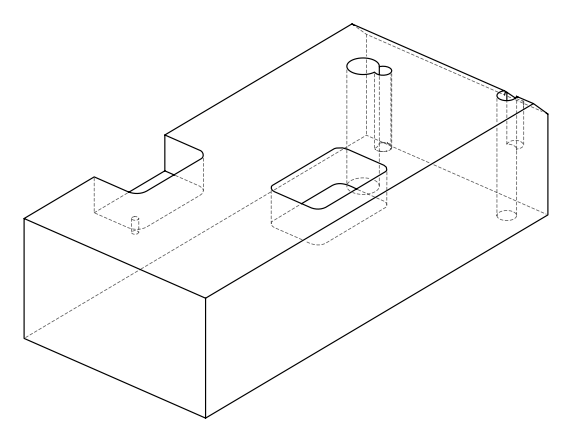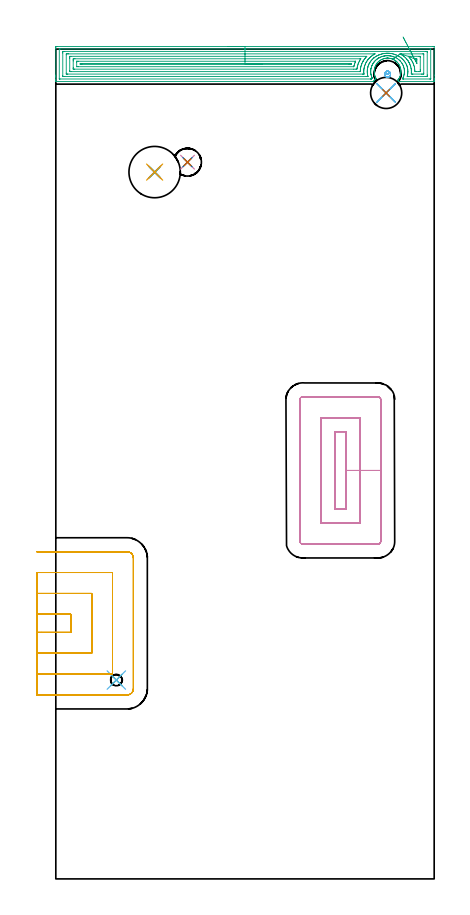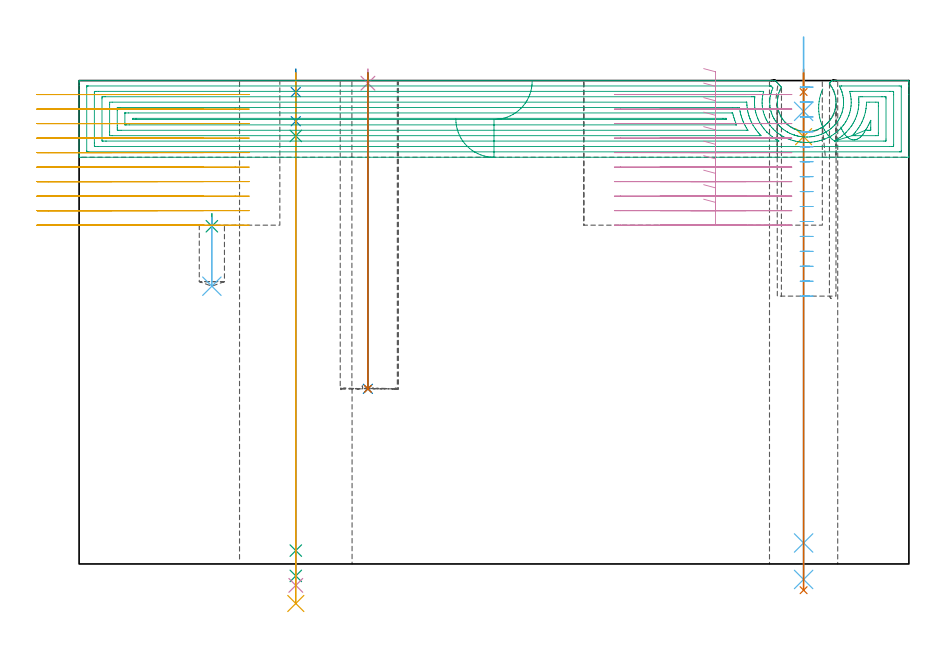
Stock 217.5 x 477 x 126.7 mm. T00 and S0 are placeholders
(PLAN: 19 operations, 14 tool changes, 46.8 min)
(1 SPOT_DRILL | STEP1HOLE | NXT0321_9005460120000 | 0.05 min | 182 mm3)
(2 SPOT_DRILL_1 | STEP1HOLE_1 | NXT0321_9005460120000 | 0.05 min | 182 mm3)
(3 SPOT_DRILL_2 | STEP1POCKET | NXT0321_9005460120000 | 0.04 min | 4143 mm3)
(4 SPOT_DRILL_3 | STEP1POCKET_2 | NXT0321_9005460120000 | 0.03 min | 3 mm3)
(5 DRILL_BLIND_HOLE_INTO_CENTER | STEP1HOLE | UGT0301_212 | 0.07 min | 815 mm3)
(6 GUN_DRILL_THROUGH_HOLE | STEP1HOLE | UGT0307_008 | 0.68 min | 11009 mm3)
(7 DRILL_TO_ENLARGE_THROUGH_HOLE | STEP1HOLE | UGT0301_249 | 0.54 min | 19812 mm3)
(8 DRILL_BLIND_HOLE_INTO_CENTER_1 | STEP1HOLE_1 | NXT0301_042 | 0.05 min | 296 mm3)
(9 GUN_DRILL_THROUGH_HOLE_1 | STEP1HOLE_1 | UGT0307_003 | 0.59 min | 4447 mm3)
(10 SPADE_DRILL_TO_ENLARGE_THROUGH_HOLE | STEP1HOLE_1 | UGT0306_009 | 0.54 min | 29061 mm3)
(11 DRILL_TO_ENLARGE_THROUGH_HOLE_1 | STEP1HOLE_1 | UGT0301_394 | 0.56 min | 52530 mm3)
(12 DRILL_BLIND_HOLE_INTO_CENTER_2 | STEP1POCKET | NXT0301_037 | 0.08 min | 535 mm3)
(13 DRILL_BLIND_HOLE_INTO_CENTER_3 | STEP1POCKET_2 | UGT0301_212 | 0.33 min | 5902 mm3)
(14 DRILL_TO_ENLARGE_BLIND_HOLE | STEP1POCKET_2 | UGT0301_375 | 0.33 min | 7025 mm3)
(15 AREA_MILL | FG_CHAMFER_SURFACE | UGT0205_001 | 13.75 min | 43878 mm3)
(16 MILL_RECTANGULAR_POCKET | POCKET_RECTANGULAR_STRAIGHT | NXT0201_012 | Follow Part, ap 4, ae 75% | 12.06 min | 235355 mm3)
(17 MILL_SLOT | SLOT_PARTIAL_RECTANGULAR | NXT0201_012 | Follow Part, ap 4, ae 75% | 15.76 min | 189811 mm3)
(18 MILL_BLIND_HOLE_FROM_SOLID_MATERIAL | STEP1POCKET_1 | NXT0201_011 | Spiral | 0.99 min | 6634 mm3)
(19 BORE_BLIND_HOLE | STEP1POCKET_2 | UGT0332_065 | 0.33 min | 1544 mm3)
(TOOL NXT0321_9005460120000 | NC Spot Drill, 142deg, 12mm, Carbide, Uncoated | D12 PA142 FL30 Z2)
(TOOL UGT0301_212 | Twist Drill 9.8 mm | D9.8 PA118 FL83 Z2)
(TOOL UGT0307_008 | Gun Drill 11 mm | D11 PA130 FL24 Z1)
(TOOL UGT0301_249 | Twist Drill 17.9 mm | D17.9 PA118 FL130 Z2)
(TOOL NXT0301_042 | Carbide Drill 7.1mm [860.1-0710-057A1-MM 2214] | D7.1 PA140 FL85 Z2)
(TOOL UGT0307_003 | Gun Drill 7 mm | D7 PA130 FL24 Z1)
(TOOL UGT0306_009 | Spade Drill 18.5mm | D18.5 PA132 FL10 Z2)
(TOOL UGT0301_394 | Twist Drill 29.5 mm | D29.5 PA118 FL165 Z2)
(TOOL NXT0301_037 | Carbide Drill 6.6mm [860.1-0660-033A1-MM 2214] | D6.6 PA140 FL53 Z2)
(TOOL UGT0301_375 | Twist Drill Flat Bottom 15 mm | D15 PA180 FL120 Z2)
(TOOL UGT0205_001 | Chamfer Mill 20 x 3 x 45 deg. | D20 FL50 Z2)
(TOOL NXT0201_012 | ENDMILL 16mm [2P460-1600-NA 1630] | D16 FL38 Z6)
(TOOL NXT0201_011 | ENDMILL 12mm [2P460-1200-NA 1630] | D12 FL38 Z6)
(TOOL UGT0332_065 | 16 mm Boring Bar Slip Fit | D16)
(OP 1 SPOT_DRILL)
G17 G21 G94 G90
T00 M6
G54
G17 G0 G90 X189.9 Y451.8 S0 M3
G43 Z136.7 H0
G94 G81 G98 Z123.7 F250. R129.7
G80
M5
M2
(OP 2 SPOT_DRILL_1)
G17 G21 G94 G90
T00 M6
G54
G17 G0 G90 X56.8 Y406.3 S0 M3
G43 Z136.7 H0
G94 G81 G98 Z123.7 F250. R129.7
G80
M5
M2
(OP 3 SPOT_DRILL_2)
G17 G21 G94 G90
T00 M6
G54
G17 G0 G90 X34.8 Y114.3 S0 M3
G43 Z136.7 H0
G94 G81 G98 Z88.516 F250. R91.8
G80
M5
M2
(OP 4 SPOT_DRILL_3)
G17 G21 G94 G90
T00 M6
G54
G17 G0 G90 X75.7 Y412. S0 M3
G43 Z136.7 H0
G94 G81 G98 Z126.007 F250. R129.7
G80
M5
M2
(OP 5 DRILL_BLIND_HOLE_INTO_CENTER)
G17 G21 G94 G90
T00 M6
G54
G17 G0 G90 X189.9 Y451.8 S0 M3
G43 Z136.7 H0
G94 G81 G98 Z112. F250. R128.7
G80
M5
M2
(OP 6 GUN_DRILL_THROUGH_HOLE)
G17 G21 G94 G90
T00 M6
G54
G17 G0 G90 X189.9 Y451.8 M8
G43 Z138.111 H0
S716 M3
G94 G1 Z118.635 F125. M26
G4 X.084
Z5.5 F250.
G4 X.084
Z-4.065 F125.
G4 X.084
M5
M9
G0 Z138.111
M2
(OP 7 DRILL_TO_ENLARGE_THROUGH_HOLE)
G17 G21 G94 G90
T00 M6
G54
G17 G0 G90 X189.9 Y451.8 S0 M3
G43 Z136.7 H0
G94 G73 G98 Z-6.878 F250. Q16.697 R128.7
G80
M5
M2
(OP 8 DRILL_BLIND_HOLE_INTO_CENTER_1)
G17 G21 G94 G90
T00 M6
G54
G17 G0 G90 X56.8 Y406.3 S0 M3
G43 Z136.7 H1
G94 G81 G98 Z116.05 F250. R128.7
G80
M5
M2
(OP 9 GUN_DRILL_THROUGH_HOLE_1)
G17 G21 G94 G90
T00 M6
G54
G17 G0 G90 X56.8 Y406.3 M8
G43 Z136.7 H0
Z124.404
S716 M3
G94 G1 Z112.192 F125. M26
G4 X.084
Z3.5 F250.
G4 X.084
Z-3.132 F125.
G4 X.084
M5
M9
G0 Z124.404
Z136.7
M2
(OP 10 SPADE_DRILL_TO_ENLARGE_THROUGH_HOLE)
G17 G21 G94 G90
T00 M6
G54
G17 G0 G90 X56.8 Y406.3 S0 M3
G43 Z136.7 H0
G94 G73 G98 Z-5.618 F250. Q16.54 R128.7
G80
M5
M2
(OP 11 DRILL_TO_ENLARGE_THROUGH_HOLE_1)
G17 G21 G94 G90
T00 M6
G54
G17 G0 G90 X56.8 Y406.3 S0 M3
G43 Z136.7 H0
G94 G73 G98 Z-10.363 F250. Q27.413 R128.7
G80
M5
M2
(OP 12 DRILL_BLIND_HOLE_INTO_CENTER_2)
G17 G21 G94 G90
T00 M6
G54
G17 G0 G90 X34.8 Y114.3 S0 M3
G43 Z136.7 H1
G94 G81 G98 Z72.8 F250. R90.8
G80
M5
M2
(OP 13 DRILL_BLIND_HOLE_INTO_CENTER_3)
G17 G21 G94 G90
T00 M6
G54
G17 G0 G90 X75.7 Y412. S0 M3
G43 Z136.7 H0
G94 G81 G98 Z45.9 F250. R128.7
G80
M5
M2
(OP 14 DRILL_TO_ENLARGE_BLIND_HOLE)
G17 G21 G94 G90
T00 M6
G54
G17 G0 G90 X75.7 Y412. S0 M3
G43 Z136.7 H0
G94 G73 G98 Z45.9 F250. Q13.467 R128.7
G80
M5
M2
(OP 15 AREA_MILL)
G17 G21 G94 G90
T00 M6
G54
G17 G0 G90 X98.75 Y478.5 S1061 M3
G43 Z136.7 H0
Z116.6
G94 G1 X98.788 Z115.728 F250.
X98.902 Z114.863
X99.091 Z114.012
X99.353 Z113.18
X99.687 Z112.374
X100.09 Z111.6
X100.559 Z110.864
X101.09 Z110.172
X101.679 Z109.529
X102.322 Z108.94
X103.014 Z108.408
X103.75 Z107.94
X104.524 Z107.537
X105.33 Z107.203
X106.162 Z106.941
X107.014 Z106.752
X107.878 Z106.638
X108.75 Z106.6
X216.878
X217.373 Y478.495 Z106.603
X217.49 Y478.492 Z106.606
X217.5 Y478.37 Z106.727
Y462.04 Z123.055
Y460.018 Z125.078
Y459.674 Z125.42
Y458.987 Z126.113
Y458.711 Z126.389
X217.497 Y458.553 Z126.539
X217.49 Y458.402 Z126.688
X217.325 Y458.4 Z126.7
X198.112
X197.254 Y458.407 Z126.693
X197.219 Y458.451 Z126.649
X197.145 Y458.549 Z126.55
X197.105 Y458.601 Z126.499
X196.953 Y458.797 Z126.301
X196.861 Y458.917 Z126.183
X196.812 Y458.976 Z126.124
X196.766 Y459.034 Z126.066
X196.646 Y459.194 Z125.904
X196.688 Y459.263 Z125.836
X196.772 Y459.372 Z125.728
X197.145 Y459.893 Z125.207
X197.367 Y460.265 Z124.835
X197.601 Y460.707 Z124.393
X197.804 Y461.156 Z123.944
X198.038 Y461.776 Z123.324
X198.115 Y462.047 Z123.053
X198.221 Y462.492 Z122.608
X198.303 Y462.939 Z122.161
X198.358 Y463.384 Z121.716
X198.388 Y463.83 Z121.27
X198.391 Y464.276 Z120.824
X198.367 Y464.722 Z120.378
X198.317 Y465.168 Z119.932
X198.241 Y465.613 Z119.487
X198.148 Y466.021 Z119.079
X198.038 Y466.425 Z118.675
X198.013 Y466.504 Z118.596
X197.843 Y466.953 Z118.147
X197.649 Y467.396 Z117.704
X197.416 Y467.846 Z117.254
X197.145 Y468.312 Z116.788
X197.065 Y468.421 Z116.677
X197.043 Y468.45 Z116.647
X196.823 Y468.751 Z116.348
X196.479 Y469.179 Z115.921
X196.252 Y469.429 Z115.671
X196.054 Y469.62 Z115.479
X195.913 Y469.756 Z115.343
X195.663 Y469.978 Z115.122
X195.559 Y470.07 Z115.03
X195.384 Y470.205 Z114.893
X195.359 Y470.225 Z114.874
X194.919 Y470.529 Z114.569
X194.467 Y470.811 Z114.288
X194.329 Y470.887 Z114.211
X194.189 Y470.96 Z114.137
X193.768 Y471.148 Z113.952
X193.644 Y471.201 Z113.895
X193.574 Y471.233 Z113.864
X193.538 Y471.246 Z113.851
X193.129 Y471.398 Z113.702
X192.681 Y471.532 Z113.567
X192.235 Y471.635 Z113.463
X191.788 Y471.713 Z113.384
X191.342 Y471.766 Z113.334
X191.018 Y471.782 Z113.313
X190.963 Y471.785 Z113.308
X190.941 Y471.786 Z113.307
X190.895 Y471.789 Z113.305
X190.697 Y471.788 Z113.304
X190.657 Z113.306
X190.448 Y471.787 Z113.307
X190.418 Y471.785 Z113.308
X190.314 Y471.779 Z113.317
X190.07 Y471.761 Z113.33
X190.002 Y471.757 Z113.335
X189.586 Y471.708 Z113.389
X189.555 Y471.705 Z113.393
X189.109 Y471.624 Z113.473
X188.859 Y471.564 Z113.535
X188.661 Y471.516 Z113.583
X188.282 Y471.4 Z113.698
X188.216 Y471.38 Z113.718
X187.767 Y471.209 Z113.889
X187.477 Y471.083 Z114.016
X187.389 Y471.043 Z114.053
X187.323 Y471.015 Z114.082
X187.211 Y470.961 Z114.138
X186.817 Y470.74 Z114.359
X186.495 Y470.543 Z114.556
X186.431 Y470.504 Z114.595
X186.132 Y470.293 Z114.807
X185.842 Y470.07 Z115.03
X185.538 Y469.808 Z115.29
X185.495 Y469.766 Z115.331
X185.221 Y469.499 Z115.598
X185.06 Y469.328 Z115.77
X184.919 Y469.178 Z115.92
X184.708 Y468.925 Z116.174
X184.645 Y468.85 Z116.25
X184.592 Y468.775 Z116.325
X184.364 Y468.45 Z116.646
X184.261 Y468.305 Z116.795
X184.248 Y468.287 Z116.813
X183.988 Y467.854 Z117.246
X183.752 Y467.413 Z117.687
X183.557 Y466.953 Z118.147
X183.393 Y466.504 Z118.596
X183.262 Y466.06 Z119.04
X183.159 Y465.613 Z119.487
X183.083 Y465.168 Z119.932
X183.033 Y464.722 Z120.378
X183.01 Y464.276 Z120.824
X183.012 Y463.83 Z121.27
X183.041 Y463.384 Z121.716
X183.097 Y462.939 Z122.161
X183.179 Y462.492 Z122.608
X183.288 Y462.047 Z123.053
X183.426 Y461.599 Z123.501
X183.592 Y461.156 Z123.944
X183.752 Y460.785 Z124.315
X184.027 Y460.263 Z124.834
X184.096 Y460.12 Z124.975
X184.099 Y460.113 Z124.982
X183.906 Y459.939 Z125.159
X183.814 Y459.855 Z125.243
X183.752 Y459.798 Z125.3
X183.633 Y459.674 Z125.421
X183.516 Y459.556 Z125.542
X183.337 Y459.373 Z125.726
X182.859 Y458.819 Z126.28
X182.635 Y458.521 Z126.578
X182.558 Y458.421 Z126.677
X182.538 Y458.406 Z126.692
X182.51 Y458.4 Z126.7
X0.175
X0.01 Y458.402 Z126.688
X0.003 Y458.553 Z126.539
X0. Y458.711 Z126.389
Y458.987 Z126.113
Y459.674 Z125.42
Y460.896 Z124.201
Y461.43 Z123.665
Y462.04 Z123.055
Y477.493 Z107.605
X0.005 Y478.103 Z106.994
X0.01 Y478.492 Z106.605
X0.222 Y478.496 Z106.602
X0.622 Y478.5 Z106.6
X108.75
Y477.086 Z108.014
X215.091 Y477.085 Z108.015
X215.235 Y477.084 Z108.016
X215.448 Y477.079 Z108.021
X215.491 Y477.076 Z108.024
X215.495 Y477.046 Z108.054
X215.497 Y477.013 Z108.087
X215.5 Y476.824 Z108.276
Y460.151 Z124.949
X215.498 Y460.016 Z125.084
X215.495 Y459.909 Z125.191
X215.49 Y459.839 Z125.261
X215.482 Y459.821 Z125.279
X214.948 Y459.814 Z125.286
X199.899 Y459.815 Z125.285
X199.756 Y459.816 Z125.284
X199.295 Y459.821 Z125.279
X199.435 Y460.131 Z124.969
X199.624 Y460.552 Z124.548
X199.706 Y460.742 Z124.358
X199.899 Y461.224 Z123.876
X199.954 Y461.376 Z123.724
X199.97 Y461.43 Z123.67
X200.14 Y462.071 Z123.029
X200.194 Y462.307 Z122.793
X200.285 Y462.806 Z122.294
X200.331 Y463.185 Z121.915
X200.365 Y463.605 Z121.495
X200.379 Y464.062 Z121.038
X200.372 Y464.476 Z120.624
X200.339 Y464.94 Z120.16
X200.276 Y465.448 Z119.652
X200.21 Y465.817 Z119.283
X200.035 Y466.562 Z118.538
X199.994 Y466.695 Z118.405
X199.899 Y466.985 Z118.115
X199.655 Y467.572 Z117.528
X199.461 Y468.003 Z117.097
X199.217 Y468.45 Z116.65
X199.006 Y468.818 Z116.282
X198.794 Y469.12 Z115.98
X198.642 Y469.328 Z115.772
X198.112 Y469.991 Z115.109
X198.01 Y470.105 Z114.995
X197.913 Y470.205 Z114.895
X197.564 Y470.544 Z114.556
X197.219 Y470.856 Z114.244
X196.947 Y471.083 Z114.017
X196.325 Y471.526 Z113.574
X195.621 Y471.96 Z113.14
X195.431 Y472.063 Z113.037
X195.216 Y472.172 Z112.928
X194.538 Y472.466 Z112.634
X193.732 Y472.751 Z112.349
X193.644 Y472.778 Z112.322
X193.439 Y472.838 Z112.262
X192.75 Y472.996 Z112.104
X192.551 Y473.033 Z112.067
X192.167 Y473.096 Z112.004
X191.857 Y473.132 Z111.968
X191.521 Y473.168 Z111.932
X190.963 Y473.198 Z111.902
X190.596
X190.07 Y473.178 Z111.922
X189.745 Y473.157 Z111.943
X189.176 Y473.087 Z112.013
X188.959 Y473.051 Z112.049
X188.649 Y472.995 Z112.105
X188.282 Y472.917 Z112.183
X188.217 Y472.902 Z112.198
X187.958 Y472.838 Z112.262
X187.52 Y472.709 Z112.391
X187.484 Y472.697 Z112.403
X187.441 Y472.683 Z112.417
X187.389 Y472.665 Z112.435
X186.872 Y472.468 Z112.632
X186.495 Y472.309 Z112.791
X186.25 Y472.201 Z112.899
X185.779 Y471.96 Z113.14
X185.664 Y471.899 Z113.201
X185.64 Y471.885 Z113.215
X185.601 Y471.862 Z113.238
X185.115 Y471.56 Z113.54
X184.708 Y471.279 Z113.821
X184.594 Y471.195 Z113.905
X184.452 Y471.083 Z114.017
X184.108 Y470.795 Z114.305
X183.814 Y470.53 Z114.57
X183.649 Y470.368 Z114.732
X183.491 Y470.205 Z114.895
X183.22 Y469.911 Z115.189
X182.921 Y469.559 Z115.541
X182.82 Y469.426 Z115.674
X182.75 Y469.328 Z115.772
X182.459 Y468.903 Z116.197
X182.178 Y468.45 Z116.65
X182.123 Y468.356 Z116.744
X182.027 Y468.183 Z116.917
X181.826 Y467.77 Z117.33
X181.742 Y467.572 Z117.528
X181.571 Y467.143 Z117.957
X181.417 Y466.695 Z118.405
X181.353 Y466.479 Z118.621
X181.183 Y465.817 Z119.283
X181.174 Y465.777 Z119.323
X181.133 Y465.545 Z119.555
X181.062 Y465.01 Z120.09
X181.057 Y464.94 Z120.16
X181.016 Y464.177 Z120.923
X181.018 Y464.062 Z121.038
X181.052 Y463.265 Z121.835
X181.061 Y463.185 Z121.915
X181.133 Y462.65 Z122.45
X181.199 Y462.307 Z122.793
X181.216 Y462.226 Z122.874
X181.335 Y461.775 Z123.325
X181.442 Y461.43 Z123.67
X181.594 Y460.977 Z124.123
X181.759 Y460.552 Z124.548
X181.826 Y460.378 Z124.722
X181.834 Y460.335 Z124.765
X181.808 Y460.304 Z124.796
X181.757 Y460.246 Z124.854
X181.611 Y460.083 Z125.017
X181.456 Y459.914 Z125.186
X181.395 Y459.851 Z125.249
X181.363 Y459.821 Z125.279
X181.321 Y459.82 Z125.28
X181.133 Y459.816 Z125.284
X180.991 Y459.815 Z125.285
X2.409
X2.265 Y459.816 Z125.284
X2.052 Y459.821 Z125.279
X2.009 Y459.824 Z125.276
X2.005 Y459.854 Z125.246
X2.003 Y459.887 Z125.213
X2.001 Y460.076 Z125.024
X2. Y476.75 Z108.35
X2.002 Y476.884 Z108.216
X2.005 Y476.991 Z108.109
X2.01 Y477.061 Z108.039
X2.018 Y477.079 Z108.021
X2.552 Y477.086 Z108.014
X108.75
Y475.672 Z109.428
X212.41 Y475.671 Z109.429
X213.102 Y475.668 Z109.432
X213.304 Y475.665 Z109.435
X213.49 Y475.657 Z109.443
X213.495 Y475.47 Z109.63
X213.499 Y475.279 Z109.821
X213.5 Y462.115 Z122.985
X213.495 Y461.43 Z123.67
X213.493 Y461.244 Z123.856
X213.304 Y461.236 Z123.864
X212.614 Y461.23 Z123.87
X212.41 Y461.229 Z123.871
X202.58
X202.375 Y461.231 Z123.869
X201.978 Y461.235 Z123.865
X202.122 Y461.879 Z123.221
X202.21 Y462.307 Z122.793
X202.266 Y462.615 Z122.485
X202.335 Y463.185 Z121.915
X202.354 Y463.407 Z121.693
X202.379 Y464.062 Z121.038
Y464.26 Z120.84
X202.341 Y464.94 Z120.16
X202.317 Y465.198 Z119.902
X202.225 Y465.817 Z119.283
X202.138 Y466.252 Z118.848
X202.025 Y466.695 Z118.405
X201.944 Y467.001 Z118.099
X201.781 Y467.48 Z117.62
X201.744 Y467.572 Z117.528
X201.687 Y467.715 Z117.385
X201.352 Y468.45 Z116.65
X200.992 Y469.132 Z115.968
X200.875 Y469.328 Z115.772
X200.793 Y469.459 Z115.641
X200.476 Y469.899 Z115.201
X200.237 Y470.205 Z114.895
X199.899 Y470.624 Z114.476
X199.483 Y471.083 Z114.017
X199.006 Y471.536 Z113.564
X198.517 Y471.96 Z113.14
X198.112 Y472.26 Z112.84
X197.77 Y472.503 Z112.597
X197.255 Y472.838 Z112.262
X197.219 Y472.861 Z112.239
X197.156 Y472.899 Z112.201
X196.564 Y473.227 Z111.873
X196.325 Y473.344 Z111.756
X195.489 Y473.715 Z111.385
X195.431 Y473.738 Z111.362
X195.395 Y473.751 Z111.349
X194.538 Y474.04 Z111.06
X194.069 Y474.175 Z110.925
X193.644 Y474.277 Z110.823
X193.313 Y474.352 Z110.748
X192.921 Y474.425 Z110.675
X192.75 Y474.451 Z110.649
X191.885 Y474.565 Z110.535
X191.857 Y474.567 Z110.533
X191.523 Y474.593 Z110.507
X190.963 Y474.618 Z110.482
X190.937
X190.504 Y474.611 Z110.489
X190.07 Y474.601 Z110.499
X190.061
X189.878 Y474.593 Z110.507
X189.236 Y474.534 Z110.566
X189.176 Y474.527 Z110.573
X188.788 Y474.475 Z110.625
X188.458 Y474.421 Z110.679
X188.282 Y474.388 Z110.712
X187.718 Y474.27 Z110.83
X187.389 Y474.19 Z110.91
X187.012 Y474.085 Z111.015
X186.495 Y473.926 Z111.174
X186.338 Y473.87 Z111.23
X185.918 Y473.715 Z111.385
X185.695 Y473.624 Z111.476
X185.601 Y473.584 Z111.516
X185.081 Y473.349 Z111.751
X184.708 Y473.155 Z111.945
X184.5 Y473.042 Z112.058
X184.141 Y472.838 Z112.262
X183.939 Y472.715 Z112.385
X183.814 Y472.636 Z112.464
X183.41 Y472.357 Z112.743
X182.921 Y471.999 Z113.101
X182.899 Y471.982 Z113.118
X182.873 Y471.96 Z113.14
X182.426 Y471.569 Z113.531
X182.027 Y471.201 Z113.899
X181.967 Y471.141 Z113.959
X181.911 Y471.083 Z114.017
X181.542 Y470.681 Z114.419
X181.135 Y470.204 Z114.896
X180.773 Y469.682 Z115.418
X180.539 Y469.328 Z115.772
X180.425 Y469.146 Z115.954
X180.24 Y468.837 Z116.264
X180.107 Y468.581 Z116.519
X180.043 Y468.45 Z116.65
X179.826 Y467.979 Z117.121
X179.664 Y467.572 Z117.528
X179.581 Y467.342 Z117.758
X179.368 Y466.695 Z118.405
X179.363 Y466.678 Z118.422
X179.346 Y466.612 Z118.488
X179.198 Y465.962 Z119.138
X179.174 Y465.817 Z119.283
X179.085 Y465.196 Z119.904
X179.06 Y464.94 Z120.16
X179.027 Y464.375 Z120.725
X179.021 Y464.062 Z121.038
X179.042 Y463.484 Z121.616
X179.061 Y463.185 Z121.915
X179.15 Y462.499 Z122.601
X179.189 Y462.307 Z122.793
X179.346 Y461.57 Z123.53
X179.4 Y461.376 Z123.724
X179.432 Y461.244 Z123.856
X179.346 Y461.236 Z123.864
X178.656 Y461.23 Z123.87
X178.452 Y461.229 Z123.871
X5.09
X4.398 Y461.232 Z123.868
X4.196 Y461.236 Z123.864
X4.01 Y461.244 Z123.856
X4.005 Y461.43 Z123.67
X4.001 Y461.621 Z123.479
X4. Y474.785 Z110.315
X4.005 Y475.47 Z109.63
X4.007 Y475.656 Z109.444
X4.196 Y475.665 Z109.435
X4.886 Y475.67 Z109.43
X5.09 Y475.671 Z109.429
X108.75 Y475.672 Z109.428
Y474.257 Z110.843
X182.921
X183.263 Y474.256 Z110.844
X183.337 Y474.254 Z110.846
X183.4 Y474.251 Z110.849
X183.408 Y474.248 Z110.852
X183.392 Y474.237 Z110.863
X183.363 Y474.218 Z110.882
X182.921 Y473.961 Z111.139
X182.766 Y473.867 Z111.233
X182.521 Y473.715 Z111.385
X182.227 Y473.519 Z111.581
X182.027 Y473.381 Z111.719
X181.713 Y473.146 Z111.954
X181.31 Y472.838 Z112.262
X181.214 Y472.759 Z112.341
X181.133 Y472.691 Z112.409
X180.745 Y472.341 Z112.759
X180.338 Y471.96 Z113.14
X180.289 Y471.912 Z113.188
X180.24 Y471.861 Z113.239
X179.865 Y471.451 Z113.649
X179.549 Y471.083 Z114.017
X179.458 Y470.973 Z114.127
X179.346 Y470.831 Z114.269
X179.085 Y470.462 Z114.638
X178.91 Y470.205 Z114.895
X178.732 Y469.931 Z115.169
X178.452 Y469.484 Z115.616
X178.395 Y469.384 Z115.716
X178.365 Y469.328 Z115.772
X178.101 Y468.795 Z116.305
X177.94 Y468.45 Z116.65
X177.83 Y468.184 Z116.916
X177.597 Y467.572 Z117.528
X177.587 Y467.545 Z117.555
X177.559 Y467.458 Z117.642
X177.386 Y466.865 Z118.235
X177.343 Y466.695 Z118.405
X177.218 Y466.152 Z118.948
X177.165 Y465.817 Z119.283
X177.103 Y465.388 Z119.712
X177.059 Y464.94 Z120.16
X177.036 Y464.576 Z120.524
X177.021 Y464.062 Z121.038
X177.031 Y463.703 Z121.397
X177.06 Y463.185 Z121.915
X177.099 Y462.758 Z122.342
X177.103 Y462.686 Z122.414
Y462.649 Z122.451
X177.078 Y462.648 Z122.452
X176.941 Y462.645 Z122.455
X176.665 Y462.643 Z122.457
X176.324
X6.877
X6.535 Y462.644 Z122.456
X6.143 Y462.648 Z122.452
X6.072 Y462.65 Z122.45
X6.01 Y462.658 Z122.442
X6.008 Y462.755 Z122.345
X6. Y463.168 Z121.932
Y473.715 Z111.385
X6.008 Y474.146 Z110.954
X6.01 Y474.247 Z110.853
X6.142 Y474.251 Z110.849
X6.328 Y474.255 Z110.845
X6.877 Y474.257 Z110.843
X7.219
X108.75
Y472.843 Z112.257
X178.447
X178.752 Y472.838 Z112.262
X178.452 Y472.514 Z112.586
X178.187 Y472.221 Z112.879
X177.963 Y471.96 Z113.14
X177.781 Y471.742 Z113.358
X177.559 Y471.465 Z113.635
X177.398 Y471.241 Z113.859
X177.288 Y471.083 Z114.017
X177.041 Y470.714 Z114.386
X176.713 Y470.205 Z114.895
X176.695 Y470.176 Z114.924
X176.665 Y470.126 Z114.974
X176.386 Y469.602 Z115.498
X176.246 Y469.328 Z115.772
X176.095 Y469.01 Z116.09
X175.855 Y468.45 Z116.65
X175.831 Y468.391 Z116.709
X175.772 Y468.232 Z116.868
X175.604 Y467.737 Z117.363
X175.553 Y467.572 Z117.528
X175.405 Y467.055 Z118.045
X175.317 Y466.695 Z118.405
X175.236 Y466.343 Z118.757
X175.152 Y465.817 Z119.283
X175.118 Y465.581 Z119.519
X175.054 Y464.94 Z120.16
X175.041 Y464.78 Z120.32
X175.001 Y464.062 Z121.038
X174.883 Y464.057 Z121.043
X174.878
X8.67
X8.01 Y464.062 Z121.038
X8.001 Y464.713 Z120.387
X8. Y471.735 Z113.365
X8.001 Y471.96 Z113.14
X8.004 Y472.609 Z112.491
X8.01 Y472.838 Z112.262
X8.659 Y472.843 Z112.257
X108.75
Y471.429 Z113.671
X174.878
X175.231 Y471.427 Z113.673
X175.276 Y471.425 Z113.675
X175.28 Y471.424 Z113.676
Y471.418 Z113.682
X175.256 Y471.375 Z113.725
X174.878 Y470.765 Z114.335
X174.676 Y470.404 Z114.696
X174.569 Y470.205 Z114.895
X174.373 Y469.823 Z115.277
X174.138 Y469.328 Z115.772
X174.091 Y469.223 Z115.877
X173.984 Y468.97 Z116.13
X173.841 Y468.591 Z116.509
X173.792 Y468.45 Z116.65
X173.62 Y467.93 Z117.17
X173.513 Y467.572 Z117.528
X173.422 Y467.247 Z117.853
X173.288 Y466.695 Z118.405
X173.253 Y466.535 Z118.565
X173.135 Y465.817 Z119.283
X173.129 Y465.78 Z119.32
X173.091 Y465.478 Z119.622
X172.547 Y465.473 Z119.627
X171.304 Y465.471 Z119.629
X10.804 Y465.472 Z119.628
X10.452 Y465.473 Z119.627
X10.1 Y465.477 Z119.623
X10.01 Y465.479 Z119.621
X10.006 Y465.551 Z119.549
X10.003 Y465.67 Z119.43
X10.001 Y465.817 Z119.283
X10. Y466.261 Z118.839
Y470.205 Z114.895
Y470.648 Z114.452
X10.003 Y471.083 Z114.017
X10.007 Y471.304 Z113.796
X10.01 Y471.409 Z113.691
X10.106 Y471.423 Z113.677
X10.452 Y471.425 Z113.675
X10.993 Y471.428 Z113.672
X108.75 Y471.429 Z113.671
Y470.015 Z115.085
X172.038 Y470.014 Z115.086
X172.197 Y470.013 Z115.087
X172.272 Y470.011 Z115.089
X172.329 Y470.008 Z115.092
X172.255 Y469.817 Z115.283
X172.197 Y469.686 Z115.414
X172.092 Y469.431 Z115.669
X172.052 Y469.328 Z115.772
X171.854 Y468.787 Z116.313
X171.738 Y468.45 Z116.65
X171.633 Y468.126 Z116.974
X171.47 Y467.572 Z117.528
X171.435 Y467.444 Z117.656
X171.304 Y466.917 Z118.183
X171.274 Y466.892 Z118.208
X171.254 Y466.89 Z118.21
X171.206 Y466.887 Z118.213
X171.109 Y466.886 Z118.214
X12.939 Y466.885 Z118.215
X12.239 Y466.888 Z118.212
X12.04 Y466.89 Z118.21
X12.009 Y466.893 Z118.207
X12.006 Y466.901 Z118.199
X12.002 Y466.928 Z118.172
X12. Y469.562 Z115.538
X12.003 Y469.797 Z115.303
X12.007 Y469.953 Z115.147
X12.01 Y470.005 Z115.095
X12.023 Y470.008 Z115.092
X12.064 Y470.011 Z115.089
X12.239 Y470.014 Z115.086
X12.433 Y470.015 Z115.085
X13.133
X108.75
Y468.601 Z116.499
X169.364 Y468.6 Z116.5
X169.516 Y468.599 Z116.501
X169.669 Y468.595 Z116.505
X169.704 Y468.594 Z116.506
X169.706 Y468.568 Z116.532
X169.693 Y468.51 Z116.59
X169.676 Y468.45 Z116.65
X169.636 Y468.333 Z116.767
X169.624 Y468.306 Z116.794
X169.592 Y468.304 Z116.796
X169.516 Y468.302 Z116.798
X168.776 Y468.3 Z116.8
X168.623
X14.92
X14.175 Y468.304 Z116.796
X14.026 Y468.307 Z116.793
X14.006 Y468.45 Z116.65
X14.004 Y468.471 Z116.629
X14.026 Y468.593 Z116.507
X14.768 Y468.599 Z116.501
X14.92 Y468.6 Z116.5
X108.75 Y468.601 Z116.499
X109.622 Z116.538
X110.487 Z116.651
X111.338 Z116.84
X112.17 Z117.103
X112.976 Z117.436
X113.75 Z117.839
X114.486 Z118.308
X115.178 Z118.839
X115.821 Z119.428
X116.41 Z120.072
X116.942 Z120.764
X117.41 Z121.499
X117.813 Z122.273
X118.147 Z123.079
X118.409 Z123.911
X118.598 Z124.763
X118.712 Z125.628
X118.75 Z126.499
G0 Z136.7
X194.929 Y472.125
Z124.491
G1 X194.601 Y471.897 Z123.715
X194.33 Y471.709 Z122.907
X194.118 Y471.561 Z122.074
X193.966 Y471.456 Z121.222
X193.876 Y471.393 Z120.356
X193.848 Y471.374 Z119.484
X193.883 Y471.398 Z118.613
X193.98 Y471.465 Z117.749
X194.138 Y471.575 Z116.898
X194.356 Y471.727 Z116.067
X194.633 Y471.92 Z115.263
X194.967 Y472.152 Z114.491
X195.355 Y472.422 Z113.757
X195.793 Y472.727 Z113.068
X196.28 Y473.065 Z112.427
X196.81 Y473.434 Z111.841
X197.38 Y473.831 Z111.313
X197.986 Y474.252 Z110.848
X197.988 Y474.254 Z110.846
X198.01 Y474.256 Z110.844
X198.112 Y474.257 Z110.843
X198.454
X210.965 Y474.256 Z110.844
X211.357 Y474.252 Z110.848
X211.428 Y474.25 Z110.85
X211.49 Y474.242 Z110.858
X211.493 Y474.145 Z110.955
X211.5 Y473.732 Z111.368
Y463.185 Z121.915
X211.492 Y462.754 Z122.346
X211.49 Y462.653 Z122.447
X211.358 Y462.649 Z122.451
X211.172 Y462.645 Z122.455
X210.623 Y462.643 Z122.457
X210.281
X205.261 Y462.644 Z122.456
X204.917 Y462.645 Z122.455
X204.367 Y462.65 Z122.45
X204.35 Y463.185 Z121.915
Y463.202 Z121.898
X204.367 Y463.514 Z121.586
X204.388 Y464.042 Z121.058
Y464.062 Z121.038
X204.367 Y464.646 Z120.454
X204.352 Y464.94 Z120.16
X204.351 Y464.956 Z120.144
X204.24 Y465.817 Z119.283
X204.219 Y465.963 Z119.137
X204.055 Y466.695 Z118.405
X203.955 Y467.1 Z118.
X203.802 Y467.572 Z117.528
X203.715 Y467.816 Z117.284
X203.474 Y468.414 Z116.686
X203.446 Y468.478 Z116.622
X203.182 Y469.025 Z116.075
X203.02 Y469.328 Z115.772
X202.864 Y469.613 Z115.487
X202.58 Y470.095 Z115.005
X202.505 Y470.205 Z114.895
X202.337 Y470.444 Z114.656
X201.834 Y471.083 Z114.017
X201.687 Y471.264 Z113.836
X201.052 Y471.96 Z113.14
X200.793 Y472.206 Z112.894
X200.088 Y472.838 Z112.262
X199.986 Y472.923 Z112.177
X199.899 Y472.99 Z112.11
X199.474 Y473.297 Z111.803
X199.006 Y473.622 Z111.478
X198.863 Y473.715 Z111.385
X198.507 Y473.934 Z111.166
X198.112 Y474.17 Z110.93
X198.052 Y474.207 Z110.893
X197.988 Y474.249 Z110.851
X197.986 Y474.252 Z110.848
X202.646 Y472.838 Z112.262
X203.468 Y472.843 Z112.257
X208.836
X209.49 Y472.838 Z112.262
X209.499 Y472.187 Z112.913
X209.5 Y465.165 Z119.935
X209.499 Y464.94 Z120.16
X209.496 Y464.291 Z120.809
X209.49 Y464.062 Z121.038
X208.841 Y464.057 Z121.043
X207.054
X206.399 Y464.062 Z121.038
X206.361 Y464.737 Z120.363
X206.344 Y464.94 Z120.16
X206.264 Y465.71 Z119.39
X206.248 Y465.817 Z119.283
X206.155 Y466.387 Z118.713
X206.087 Y466.695 Z118.405
X206.068 Y466.78 Z118.32
X205.852 Y467.572 Z117.528
X205.714 Y468.005 Z117.095
X205.535 Y468.45 Z116.65
X205.261 Y469.099 Z116.001
X205.155 Y469.328 Z115.772
X205.063 Y469.522 Z115.578
X204.681 Y470.205 Z114.895
X204.367 Y470.72 Z114.38
X204.111 Y471.083 Z114.017
X203.474 Y471.912 Z113.188
X203.433 Y471.96 Z113.14
X203.176 Y472.253 Z112.847
X202.646 Y472.838 Z112.262
X206.131 Y471.418 Z113.682
X206.155 Y471.422 Z113.678
X206.698 Y471.426 Z113.674
X207.048
X207.401 Y471.423 Z113.677
X207.49 Y471.421 Z113.679
X207.494 Y471.349 Z113.751
X207.498 Y471.231 Z113.869
X207.499 Y471.083 Z114.017
X207.5 Y470.639 Z114.461
X207.499 Y468.885 Z116.215
X207.496 Y468.847 Z116.253
X207.492 Y468.82 Z116.28
X207.469 Y468.857 Z116.243
X207.441 Y468.909 Z116.191
X207.411 Y468.972 Z116.128
X207.252 Y469.328 Z115.772
X207.048 Y469.78 Z115.32
X206.827 Y470.205 Z114.895
X206.585 Y470.66 Z114.44
X206.33 Y471.083 Z114.017
X206.155 Y471.372 Z113.728
X206.131 Y471.418 Z113.682
X205.819 Y472.019 Z113.132
X205.487 Y472.66 Z112.643
X205.136 Y473.337 Z112.219
X204.77 Y474.044 Z111.862
X204.39 Y474.776 Z111.577
X204.001 Y475.527 Z111.364
X203.604 Y476.292 Z111.226
X203.204 Y477.064 Z111.164
X202.803 Y477.839 Z111.178
X202.403 Y478.609 Z111.268
X202.009 Y479.37 Z111.433
X201.623 Y480.115 Z111.672
X201.248 Y480.838 Z111.983
X200.887 Y481.535 Z112.364
X200.542 Y482.199 Z112.812
X200.217 Y482.827 Z113.323
X199.913 Y483.412 Z113.895
X199.634 Y483.951 Z114.521
G0 Z136.7
M5
M2
(OP 16 MILL_RECTANGULAR_POCKET)
G17 G21 G94 G90
T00 M6
G54
G17 G0 G90 X163.708 Y212.5 S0 M3
G43 Z136.837 H1
Z129.837
G94 G1 X166.8 Z129.008 F250.
Y234.8 Z123.033
Y257.1 F500.
X160.3
Y212.5
X166.8
Y234.8
X174.8
Y265.1
X152.3
Y204.5
X174.8
Y234.8
X186.8
Y275.5
G3 X185.2 Y277.1 R1.6
G1 X141.9
G3 X140.3 Y275.5 R1.6
G1 Y194.1
G3 X141.9 Y192.5 R1.6
G1 X185.2
G3 X186.8 Y194.1 R1.6
G1 Y234.8
Y235.8
G0 X163.708 Y212.5 Z126.033
G1 X166.8 Z125.205 F250.
Y234.8 Z119.229
Y257.1 F500.
X160.3
Y212.5
X166.8
Y234.8
X174.8
Y265.1
X152.3
Y204.5
X174.8
Y234.8
X186.8
Y275.5
G3 X185.2 Y277.1 R1.6
G1 X141.9
G3 X140.3 Y275.5 R1.6
G1 Y194.1
G3 X141.9 Y192.5 R1.6
G1 X185.2
G3 X186.8 Y194.1 R1.6
G1 Y234.8
Y235.8
G0 X163.708 Y212.5 Z122.229
G1 X166.8 Z121.401 F250.
Y234.8 Z115.426
Y257.1 F500.
X160.3
Y212.5
X166.8
Y234.8
X174.8
Y265.1
X152.3
Y204.5
X174.8
Y234.8
X186.8
Y275.5
G3 X185.2 Y277.1 R1.6
G1 X141.9
G3 X140.3 Y275.5 R1.6
G1 Y194.1
G3 X141.9 Y192.5 R1.6
G1 X185.2
G3 X186.8 Y194.1 R1.6
G1 Y234.8
Y235.8
G0 X163.708 Y212.5 Z118.426
G1 X166.8 Z117.597 F250.
Y234.8 Z111.622
Y257.1 F500.
X160.3
Y212.5
X166.8
Y234.8
X174.8
Y265.1
X152.3
Y204.5
X174.8
Y234.8
X186.8
Y275.5
G3 X185.2 Y277.1 R1.6
G1 X141.9
G3 X140.3 Y275.5 R1.6
G1 Y194.1
G3 X141.9 Y192.5 R1.6
G1 X185.2
G3 X186.8 Y194.1 R1.6
G1 Y234.8
Y235.8
G0 X163.708 Y212.5 Z114.622
G1 X166.8 Z113.794 F250.
Y234.8 Z107.818
Y257.1 F500.
X160.3
Y212.5
X166.8
Y234.8
X174.8
Y265.1
X152.3
Y204.5
X174.8
Y234.8
X186.8
Y275.5
G3 X185.2 Y277.1 R1.6
G1 X141.9
G3 X140.3 Y275.5 R1.6
G1 Y194.1
G3 X141.9 Y192.5 R1.6
G1 X185.2
G3 X186.8 Y194.1 R1.6
G1 Y234.8
Y235.8
G0 X163.708 Y212.5 Z110.818
G1 X166.8 Z109.99 F250.
Y234.8 Z104.015
Y257.1 F500.
X160.3
Y212.5
X166.8
Y234.8
X174.8
Y265.1
X152.3
Y204.5
X174.8
Y234.8
X186.8
Y275.5
G3 X185.2 Y277.1 R1.6
G1 X141.9
G3 X140.3 Y275.5 R1.6
G1 Y194.1
G3 X141.9 Y192.5 R1.6
G1 X185.2
G3 X186.8 Y194.1 R1.6
G1 Y234.8
Y235.8
G0 X163.708 Y212.5 Z107.015
G1 X166.8 Z106.186 F250.
Y234.8 Z100.211
Y257.1 F500.
X160.3
Y212.5
X166.8
Y234.8
X174.8
Y265.1
X152.3
Y204.5
X174.8
Y234.8
X186.8
Y275.5
G3 X185.2 Y277.1 R1.6
G1 X141.9
G3 X140.3 Y275.5 R1.6
G1 Y194.1
G3 X141.9 Y192.5 R1.6
G1 X185.2
G3 X186.8 Y194.1 R1.6
G1 Y234.8
Y235.8
G0 X163.708 Y212.5 Z103.211
G1 X166.8 Z102.383 F250.
Y234.8 Z96.407
Y257.1 F500.
X160.3
Y212.5
X166.8
Y234.8
X174.8
Y265.1
X152.3
Y204.5
X174.8
Y234.8
X186.8
Y275.5
G3 X185.2 Y277.1 R1.6
G1 X141.9
G3 X140.3 Y275.5 R1.6
G1 Y194.1
G3 X141.9 Y192.5 R1.6
G1 X185.2
G3 X186.8 Y194.1 R1.6
G1 Y234.8
Y235.8
G0 X163.708 Y212.5 Z99.407
G1 X166.8 Z98.579 F250.
Y234.8 Z92.604
Y257.1 F500.
X160.3
Y212.5
X166.8
Y234.8
X174.8
Y265.1
X152.3
Y204.5
X174.8
Y234.8
X186.8
Y275.5
G3 X185.2 Y277.1 R1.6
G1 X141.9
G3 X140.3 Y275.5 R1.6
G1 Y194.1
G3 X141.9 Y192.5 R1.6
G1 X185.2
G3 X186.8 Y194.1 R1.6
G1 Y234.8
Y235.8
G0 X163.708 Y212.5 Z95.604
G1 X166.8 Z94.775 F250.
Y234.8 Z88.8
Y257.1 F500.
X160.3
Y212.5
X166.8
Y234.8
X174.8
Y265.1
X152.3
Y204.5
X174.8
Y234.8
X186.8
Y275.5
G3 X185.2 Y277.1 R1.6
G1 X141.9
G3 X140.3 Y275.5 R1.6
G1 Y194.1
G3 X141.9 Y192.5 R1.6
G1 X185.2
G3 X186.8 Y194.1 R1.6
G1 Y234.8
Y235.8
G0 Z136.837
M5
M2
(OP 17 MILL_SLOT)
G17 G21 G94 G90
T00 M6
G54
G17 G0 G90 X-11. Y141.7 S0 M3
G43 Z136.837 H1
Z123.033
G94 G1 X-8. F250.
X8.6 F500.
Y152.1
X-8.
X-11. F250.
Y129.7
X-8.
X20.6 F500.
Y164.1
X-8.
X-11. F250.
Y117.7
X-8.
X32.6 F500.
Y176.1
X-8.
X-11. F250.
Y105.7
X-8.
X40.9 F500.
G3 X44.6 Y109.4 R3.7
G1 Y184.4
G3 X40.9 Y188.1 R3.7
G1 X-8.
X-11. F250.
G0 Y141.7 Z119.229
G1 X-8.
X8.6 F500.
Y152.1
X-8.
X-11. F250.
Y129.7
X-8.
X20.6 F500.
Y164.1
X-8.
X-11. F250.
Y117.7
X-8.
X32.6 F500.
Y176.1
X-8.
X-11. F250.
Y105.7
X-8.
X40.9 F500.
G3 X44.6 Y109.4 R3.7
G1 Y184.4
G3 X40.9 Y188.1 R3.7
G1 X-8.
X-11. F250.
G0 Y141.7 Z115.426
G1 X-8.
X8.6 F500.
Y152.1
X-8.
X-11. F250.
Y129.7
X-8.
X20.6 F500.
Y164.1
X-8.
X-11. F250.
Y117.7
X-8.
X32.6 F500.
Y176.1
X-8.
X-11. F250.
Y105.7
X-8.
X40.9 F500.
G3 X44.6 Y109.4 R3.7
G1 Y184.4
G3 X40.9 Y188.1 R3.7
G1 X-8.
X-11. F250.
G0 Y141.7 Z111.622
G1 X-8.
X8.6 F500.
Y152.1
X-8.
X-11. F250.
Y129.7
X-8.
X20.6 F500.
Y164.1
X-8.
X-11. F250.
Y117.7
X-8.
X32.6 F500.
Y176.1
X-8.
X-11. F250.
Y105.7
X-8.
X40.9 F500.
G3 X44.6 Y109.4 R3.7
G1 Y184.4
G3 X40.9 Y188.1 R3.7
G1 X-8.
X-11. F250.
G0 Y141.7 Z107.818
G1 X-8.
X8.6 F500.
Y152.1
X-8.
X-11. F250.
Y129.7
X-8.
X20.6 F500.
Y164.1
X-8.
X-11. F250.
Y117.7
X-8.
X32.6 F500.
Y176.1
X-8.
X-11. F250.
Y105.7
X-8.
X40.9 F500.
G3 X44.6 Y109.4 R3.7
G1 Y184.4
G3 X40.9 Y188.1 R3.7
G1 X-8.
X-11. F250.
G0 Y141.7 Z104.015
G1 X-8.
X8.6 F500.
Y152.1
X-8.
X-11. F250.
Y129.7
X-8.
X20.6 F500.
Y164.1
X-8.
X-11. F250.
Y117.7
X-8.
X32.6 F500.
Y176.1
X-8.
X-11. F250.
Y105.7
X-8.
X40.9 F500.
G3 X44.6 Y109.4 R3.7
G1 Y184.4
G3 X40.9 Y188.1 R3.7
G1 X-8.
X-11. F250.
G0 Y141.7 Z100.211
G1 X-8.
X8.6 F500.
Y152.1
X-8.
X-11. F250.
Y129.7
X-8.
X20.6 F500.
Y164.1
X-8.
X-11. F250.
Y117.7
X-8.
X32.6 F500.
Y176.1
X-8.
X-11. F250.
Y105.7
X-8.
X40.9 F500.
G3 X44.6 Y109.4 R3.7
G1 Y184.4
G3 X40.9 Y188.1 R3.7
G1 X-8.
X-11. F250.
G0 Y141.7 Z96.407
G1 X-8.
X8.6 F500.
Y152.1
X-8.
X-11. F250.
Y129.7
X-8.
X20.6 F500.
Y164.1
X-8.
X-11. F250.
Y117.7
X-8.
X32.6 F500.
Y176.1
X-8.
X-11. F250.
Y105.7
X-8.
X40.9 F500.
G3 X44.6 Y109.4 R3.7
G1 Y184.4
G3 X40.9 Y188.1 R3.7
G1 X-8.
X-11. F250.
G0 Y141.7 Z92.604
G1 X-8.
X8.6 F500.
Y152.1
X-8.
X-11. F250.
Y129.7
X-8.
X20.6 F500.
Y164.1
X-8.
X-11. F250.
Y117.7
X-8.
X32.6 F500.
Y176.1
X-8.
X-11. F250.
Y105.7
X-8.
X40.9 F500.
G3 X44.6 Y109.4 R3.7
G1 Y184.4
G3 X40.9 Y188.1 R3.7
G1 X-8.
X-11. F250.
G0 Y141.7 Z88.8
G1 X-8.
X8.6 F500.
Y152.1
X-8.
X-11. F250.
Y129.7
X-8.
X20.6 F500.
Y164.1
X-8.
X-11. F250.
Y117.7
X-8.
X32.6 F500.
Y176.1
X-8.
X-11. F250.
Y105.7
X-8.
X40.9 F500.
G3 X44.6 Y109.4 R3.7
G1 Y184.4
G3 X40.9 Y188.1 R3.7
G1 X-8.
X-11. F250.
G0 Z136.837
M5
M2
(OP 18 MILL_BLIND_HOLE_FROM_SOLID_MATERIAL)
G17 G21 G94 G90
T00 M6
G54
G17 G0 G90 X190.7 Y462.6 S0 M3
G43 Z136.7 H1
Z124.992
G94 G3 X191.461 Y463.539 R0.778 F250.
X190.347 Y464.263 R0.939
X189.037 Y462.247 R1.7
X190.347 Y464.263 R-1.7
X189.692 Y463.255 R0.85
X190.7 Y462.6 R0.85
G0 Z121.078
G3 X191.461 Y463.539 R0.778
X190.347 Y464.263 R0.939
X189.037 Y462.247 R1.7
X190.347 Y464.263 R-1.7
X189.692 Y463.255 R0.85
X190.7 Y462.6 R0.85
G0 Z117.165
G3 X191.461 Y463.539 R0.778
X190.347 Y464.263 R0.939
X189.037 Y462.247 R1.7
X190.347 Y464.263 R-1.7
X189.692 Y463.255 R0.85
X190.7 Y462.6 R0.85
G0 Z113.251
G3 X191.461 Y463.539 R0.778
X190.347 Y464.263 R0.939
X189.037 Y462.247 R1.7
X190.347 Y464.263 R-1.7
X189.692 Y463.255 R0.85
X190.7 Y462.6 R0.85
G0 Z109.337
G3 X191.461 Y463.539 R0.778
X190.347 Y464.263 R0.939
X189.037 Y462.247 R1.7
X190.347 Y464.263 R-1.7
X189.692 Y463.255 R0.85
X190.7 Y462.6 R0.85
G0 Z105.423
G3 X191.461 Y463.539 R0.778
X190.347 Y464.263 R0.939
X189.037 Y462.247 R1.7
X190.347 Y464.263 R-1.7
X189.692 Y463.255 R0.85
X190.7 Y462.6 R0.85
G0 Z101.51
G3 X191.461 Y463.539 R0.778
X190.347 Y464.263 R0.939
X189.037 Y462.247 R1.7
X190.347 Y464.263 R-1.7
X189.692 Y463.255 R0.85
X190.7 Y462.6 R0.85
G0 Z97.596
G3 X191.461 Y463.539 R0.778
X190.347 Y464.263 R0.939
X189.037 Y462.247 R1.7
X190.347 Y464.263 R-1.7
X189.692 Y463.255 R0.85
X190.7 Y462.6 R0.85
G0 Z93.682
G3 X191.461 Y463.539 R0.778
X190.347 Y464.263 R0.939
X189.037 Y462.247 R1.7
X190.347 Y464.263 R-1.7
X189.692 Y463.255 R0.85
X190.7 Y462.6 R0.85
G0 Z89.769
G3 X191.461 Y463.539 R0.778
X190.347 Y464.263 R0.939
X189.037 Y462.247 R1.7
X190.347 Y464.263 R-1.7
X189.692 Y463.255 R0.85
X190.7 Y462.6 R0.85
G0 Z85.855
G3 X191.461 Y463.539 R0.778
X190.347 Y464.263 R0.939
X189.037 Y462.247 R1.7
X190.347 Y464.263 R-1.7
X189.692 Y463.255 R0.85
X190.7 Y462.6 R0.85
G0 Z81.941
G3 X191.461 Y463.539 R0.778
X190.347 Y464.263 R0.939
X189.037 Y462.247 R1.7
X190.347 Y464.263 R-1.7
X189.692 Y463.255 R0.85
X190.7 Y462.6 R0.85
G0 Z78.027
G3 X191.461 Y463.539 R0.778
X190.347 Y464.263 R0.939
X189.037 Y462.247 R1.7
X190.347 Y464.263 R-1.7
X189.692 Y463.255 R0.85
X190.7 Y462.6 R0.85
G0 Z74.114
G3 X191.461 Y463.539 R0.778
X190.347 Y464.263 R0.939
X189.037 Y462.247 R1.7
X190.347 Y464.263 R-1.7
X189.692 Y463.255 R0.85
X190.7 Y462.6 R0.85
G0 Z70.2
G3 X191.461 Y463.539 R0.778
X190.347 Y464.263 R0.939
X189.037 Y462.247 R1.7
X190.347 Y464.263 R-1.7
X189.692 Y463.255 R0.85
X190.7 Y462.6 R0.85
G0 Z136.7
M5
M2
(OP 19 BORE_BLIND_HOLE)
G17 G21 G94 G90
T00 M6
G54
G17 G0 G90 X75.7 Y412. S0 M3
G43 Z136.7 H0
G94 G85 G98 Z45.9 F250. R128.7
G80
M5
M2
